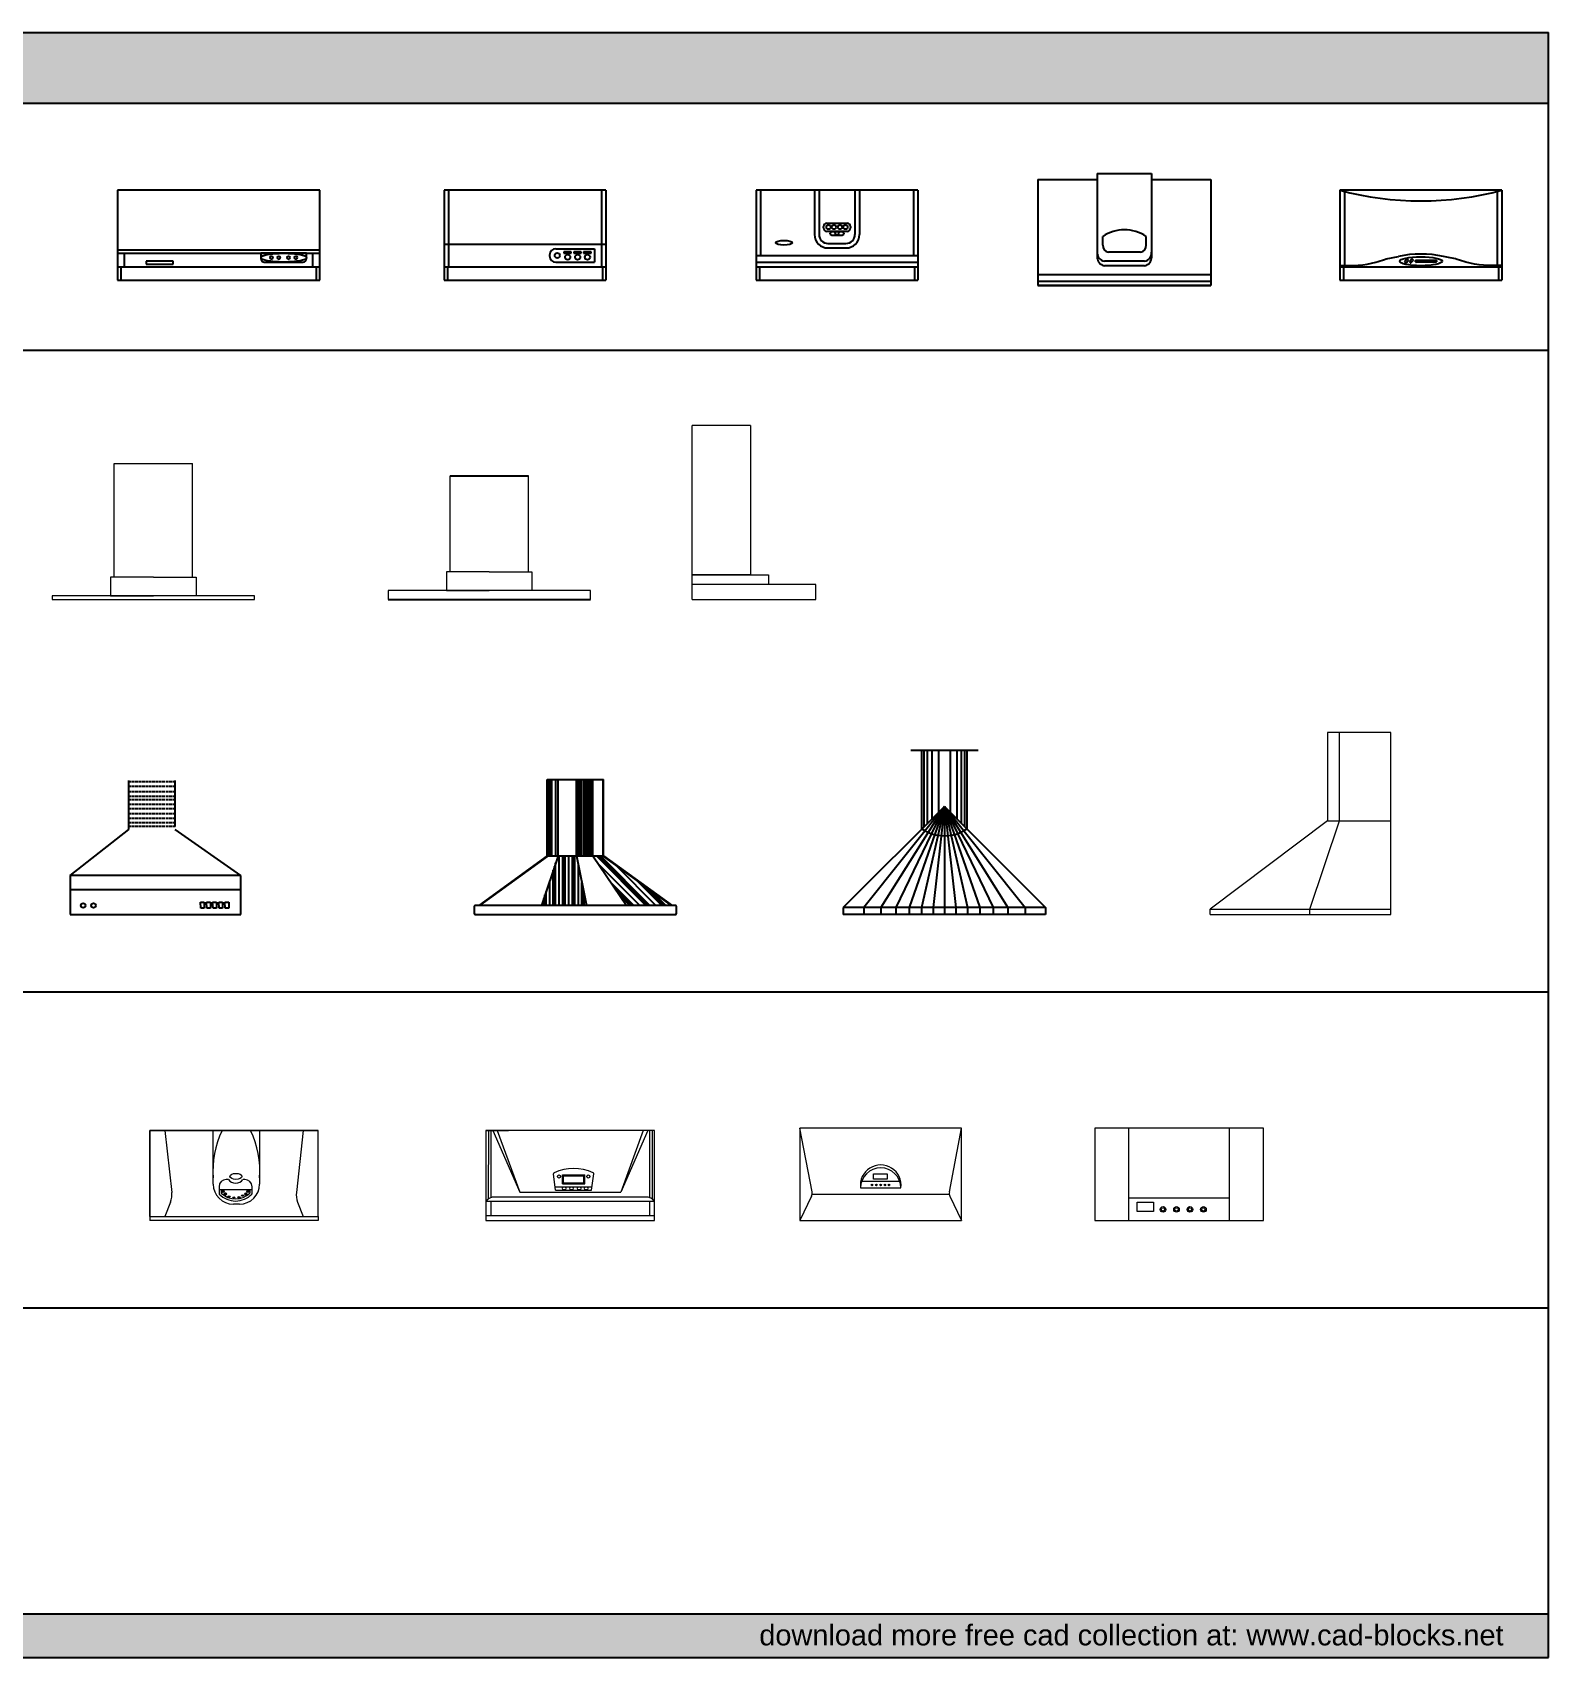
# Model space of a CAD drawing. Header units: millimetres. Extents: x 2424 to 19614, y 10629 to 17856.
# Drawn here: x 12868 to 19614, y 10629 to 17856 of the extents above; entities that cross this region are included whole.
import ezdxf

# ---------------------------------------------------------------- set-up
doc = ezdxf.new("R2010")
doc.units = ezdxf.units.MM
doc.linetypes.add('ACAD_ISO02W100', pattern=[15, 12, -3])
doc.layers.add('www.cad-blocks.net', color=7, linetype='Continuous')
doc.styles.get("Standard").update_dxf_attribs({"font": 'arial.ttf'})

# ---------------------------------------------------------------- blocks, each defined once
blk = doc.blocks.new('A$C41EE7838')
h = blk.add_hatch()
h.set_pattern_fill('PLASTI', color=256, scale=200, angle=90, style=0)
h.set_pattern_definition([(90, (-61771.275, -210520.926), (-50, 3e-15), []), (90, (-61777.525, -210520.926), (-50, 3e-15), []), (90, (-61783.775, -210520.926), (-50, 3e-15), []), (90, (-61802.525, -210520.926), (-50, 3e-15), [])])
h.paths.add_polyline_path([(372.5, 600), (327, 600), (327, 261.5, -0.078172), (326.8, 260), (372.5, 260)])
h = blk.add_hatch()
h.set_pattern_fill('PLASTI', color=256, scale=100, angle=90, style=0)
h.set_pattern_definition([(90, (-61771.275, -210520.926), (-25, 2e-15), []), (90, (-61774.4, -210520.926), (-25, 2e-15), []), (90, (-61777.525, -210520.926), (-25, 2e-15), []), (90, (-61786.9, -210520.926), (-25, 2e-15), [])])
h.paths.add_polyline_path([(527, 600), (454.7, 600), (454.7, 260), (527, 260)])
h = blk.add_hatch()
h.set_pattern_fill('PLASTI', color=256, scale=170, angle=90, style=0)
h.set_pattern_definition([(90, (-61771.275, -210520.926), (-42.5, 3e-15), []), (90, (-61776.588, -210520.926), (-42.5, 3e-15), []), (90, (-61781.9, -210520.926), (-42.5, 3e-15), []), (90, (-61797.838, -210520.926), (-42.5, 3e-15), [])])
h.paths.add_polyline_path([(454.7, 260), (372.5, 260), (298.6, 40), (500, 40)])
h = blk.add_hatch()
h.set_pattern_fill('PLASTI', color=256, scale=200, angle=315, style=0)
h.set_pattern_definition([(315, (-61771.275, -210520.926), (35.355339, 35.355339), []), (315, (-61766.856, -210516.506), (35.355339, 35.355339), []), (315, (-61762.437, -210512.087), (35.355339, 35.355339), []), (315, (-61749.18, -210498.83), (35.355339, 35.355339), [])])
h.paths.add_polyline_path([(677.7, 40), (876.6, 40), (575.1, 257.5, -0.159804), (573.2, 260), (527, 260)])
for p, q in [((325, 260), (325, 600)), ((325, 600), (575, 600)), ((327, 261.5), (327, 600)), ((372.5, 260), (372.5, 600)), ((454.7, 260), (454.7, 600)), ((527, 260), (527, 600)), ((573, 261.5), (573, 600)), ((575, 260), (575, 600)), ((325, 260), (20, 40)), ((324.9, 257.5), (23.4, 40)), ((372.5, 260), (298.6, 40)), ((325, 260), (575, 260)), ((454.7, 260), (500, 40)), ((527, 260), (677.7, 40)), ((575, 260), (880, 40)), ((575.1, 257.5), (876.6, 40)), ((0, 35), (0, 5)), ((895, 40), (5, 40)), ((5, 0), (895, 0)), ((900, 5), (900, 35))]:
    blk.add_line(p, q)
for centre, start, end in [((322, 261.5), 305.80334, 0), ((578, 261.5), 180, 234.19666), ((5, 35), 90, 180), ((5, 5), 180, 270), ((895, 35), 0, 90), ((895, 5), 270, 0)]:
    blk.add_arc(centre, 5, start, end)
blk = doc.blocks.new('A$C50080E37')
at = {"ltscale": 1000}
for p, q in [((300, 730), (600, 730)), ((350, 380), (350, 730)), ((360, 390), (360, 730)), ((375, 405), (375, 730)), ((395, 425), (395, 730)), ((425, 455), (425, 730)), ((475, 730), (475, 455)), ((505, 730), (505, 425)), ((525, 730), (525, 405)), ((540, 730), (540, 390)), ((550, 730), (550, 380)), ((450, 480), (0, 30)), ((450, 480), (91.1, 30)), ((450, 480), (167.2, 30)), ((450, 480), (233.3, 30)), ((450, 480), (292.5, 30)), ((450, 480), (347.3, 30)), ((450, 480), (399.3, 30)), ((450, 480), (450, 30)), ((450, 480), (732.8, 30)), ((450, 480), (666.7, 30)), ((450, 480), (607.5, 30)), ((450, 480), (552.7, 30)), ((450, 480), (500.7, 30)), ((450, 480), (808.9, 30)), ((450, 480), (900, 30)), ((450, 480), (900, 30)), ((0, 30), (0, 0)), ((900, 30), (0, 30)), ((91.1, 30), (91.1, 0)), ((167.2, 30), (167.2, 0)), ((233.3, 30), (233.3, 0)), ((292.5, 30), (292.5, 0)), ((347.3, 30), (347.3, 0)), ((399.3, 30), (399.3, 0)), ((450, 30), (450, 0)), ((450, 30), (450, 0)), ((500.7, 30), (500.7, 0)), ((552.7, 30), (552.7, 0)), ((607.5, 30), (607.5, 0)), ((666.7, 30), (666.7, 0)), ((732.8, 30), (732.8, 0)), ((808.9, 30), (808.9, 0)), ((900, 30), (900, 0)), ((900, 0), (0, 0))]:
    blk.add_line(p, q, dxfattribs=at)
blk.add_arc((450, 532), 182, 236.66762, 303.33238, dxfattribs=at)
blk = doc.blocks.new('A$C4B7723E4')
at = {"ltscale": 1000}
for p, q in [((0, 471), (264, 471)), ((0, 471), (0, 0)), ((264, 497), (506, 497)), ((264, 497), (264, 122.6)), ((506, 497), (506, 122.6)), ((506, 471), (770, 471)), ((770, 471), (770, 0)), ((288.2, 179.1), (288.2, 217.1)), ((481.8, 179.1), (481.8, 217.1)), ((456.3, 147.1), (313.7, 147.1)), ((474.1, 107.1), (295.9, 107.1)), ((474.1, 87.1), (295.9, 87.1)), ((770, 47.1), (0, 47.1)), ((770, 17.1), (0, 17.1)), ((770, 0), (0, 0)), ((0, 0), (770, 0))]:
    blk.add_line(p, q, dxfattribs=at)
for centre, radius, start, end in [((385, 75.9), 171.2, 55.56177, 124.43823), ((302.2, 144.9), 38.3, 176.67079, 260.40238), ((318.8, 177.3), 30.6, 176.67079, 260.40238), ((451.2, 177.3), 30.6, 279.59762, 3.32921), ((467.8, 144.9), 38.3, 279.59762, 3.32921), ((302.2, 124.9), 38.3, 176.67079, 260.40238), ((467.8, 124.9), 38.3, 279.59762, 3.32921)]:
    blk.add_arc(centre, radius, start, end, dxfattribs=at)
blk = doc.blocks.new('A$C2AB310BC')
for p, q in [((261.4, 378.3), (261.4, 595)), ((467, 390.3), (467, 595)), ((0, 172.3), (261.4, 378.3)), ((759.3, 172.3), (467, 378.3)), ((759.3, 172.3), (0, 172.3)), ((0, 172.3), (0, 0)), ((759.3, 0), (759.3, 172.3)), ((0, 111.2), (759.3, 111.2)), ((0, 0), (759.3, 0)), ((579.6, 55), (596.6, 55)), ((581.3, 27.8), (579.6, 55)), ((596.6, 27.8), (581.3, 27.8)), ((596.6, 55), (596.6, 27.8)), ((606.8, 55), (623.8, 55)), ((608.5, 27.8), (606.8, 55)), ((623.8, 27.8), (608.5, 27.8)), ((623.8, 55), (623.8, 27.8)), ((634, 55), (651, 55)), ((635.7, 27.8), (634, 55)), ((651, 27.8), (635.7, 27.8)), ((651, 55), (651, 27.8)), ((661.2, 55), (678.2, 55)), ((662.9, 27.8), (661.2, 55)), ((678.2, 27.8), (662.9, 27.8)), ((678.2, 55), (678.2, 27.8)), ((688.4, 55), (705.4, 55)), ((690.1, 27.8), (688.4, 55)), ((705.4, 27.8), (690.1, 27.8)), ((705.4, 55), (705.4, 27.8))]:
    blk.add_line(p, q)
at = {"linetype": 'ACAD_ISO02W100'}
for p, q in [((467, 589.6), (261.4, 589.6)), ((467, 568.8), (261.4, 568.8)), ((467, 545.8), (261.4, 545.8)), ((467, 525), (261.4, 525)), ((467, 508.9), (261.4, 508.9)), ((467, 488.2), (261.4, 488.2)), ((467, 469.7), (261.4, 469.7)), ((467, 446.7), (261.4, 446.7)), ((467, 425.9), (261.4, 425.9)), ((467, 407.5), (261.4, 407.5)), ((467, 390.3), (261.4, 390.3))]:
    blk.add_line(p, q, dxfattribs=at)
for centre in [(57.8, 39.7), (103.7, 39.7)]:
    blk.add_circle(centre, 10.2)
blk = doc.blocks.new('A$C17E8622A')
for p, q in [((900, 400), (0, 400)), ((0, 400), (0, 0)), ((900, 0), (900, 400)), ((0, 135), (900, 135)), ((0, 120), (900, 120)), ((30, 120), (30, 60)), ((128.2, 84.9), (128.2, 71.9)), ((247.7, 84.9), (128.2, 84.9)), ((247.7, 71.9), (247.7, 84.9)), ((638.5, 120), (638.5, 96.1)), ((841.1, 120), (638.5, 120)), ((653.5, 81.1), (826.1, 81.1)), ((841.1, 96.1), (841.1, 120)), ((870, 60), (870, 120)), ((0, 60), (900, 60)), ((0, 0), (900, 0)), ((15, 60), (15, 0)), ((128.2, 71.9), (247.7, 71.9)), ((885, 0), (885, 60))]:
    blk.add_line(p, q)
for centre in [(685.8, 100.5), (718.3, 100.5), (761.3, 100.5), (793.8, 100.5)]:
    blk.add_circle(centre, 6.43)
for centre, start, end in [((653.5, 96.1), 180, 270), ((826.1, 96.1), 270, 0)]:
    blk.add_arc(centre, 15, start, end)
blk.add_ellipse((739.8, 100.5), major_axis=(101.3, 0), ratio=0.192168)
blk = doc.blocks.new('A$C6FE03728')
for p, q in [((0, 400), (0, 0)), ((720, 400), (0, 400)), ((20, 400), (20, 60)), ((700, 400), (700, 60)), ((720, 400), (720, 0)), ((0, 160), (720, 160)), ((470, 112), (470, 108)), ((498, 140), (670, 140)), ((498, 80), (670, 80)), ((533.1, 126.5), (533.1, 119.8)), ((566.2, 126.5), (533.1, 126.5)), ((533.1, 119.8), (566.2, 119.8)), ((566.2, 119.8), (566.2, 126.5)), ((577.5, 126.5), (577.5, 119.8)), ((610.6, 126.5), (577.5, 126.5)), ((577.5, 119.8), (610.6, 119.8)), ((610.6, 119.8), (610.6, 126.5)), ((621.1, 126.5), (621.1, 119.8)), ((654.2, 126.5), (621.1, 126.5)), ((621.1, 119.8), (654.2, 119.8)), ((654.2, 119.8), (654.2, 126.5)), ((670, 140), (670, 80)), ((0, 60), (720, 60)), ((0, 0), (720, 0)), ((15, 60), (15, 0)), ((705, 60), (705, 0))]:
    blk.add_line(p, q)
for centre, radius in [((503.9, 110.2), 11.4), ((550.2, 102.5), 11.6), ((594.6, 102.5), 11.6), ((638.2, 102.5), 11.6)]:
    blk.add_circle(centre, radius)
for centre, start, end in [((498, 112), 90, 180), ((498, 108), 180, 270)]:
    blk.add_arc(centre, 28, start, end)
blk = doc.blocks.new('A$C47F300AD')
for p, q in [((0, 400), (0, 0)), ((720, 400), (0, 400)), ((20, 400), (20, 65.5)), ((700, 400), (700, 65.5)), ((720, 400), (720, 0)), ((298.2, 93.1), (288.3, 83.2)), ((288.3, 80.3), (291.2, 77.4)), ((294, 77.4), (304, 87.4)), ((304, 90.2), (301.1, 93.1)), ((320, 93.1), (310.1, 83.2)), ((310.1, 80.3), (313, 77.4)), ((315.8, 77.4), (325.8, 87.4)), ((325.8, 90.2), (322.9, 93.1)), ((336.3, 82), (336.3, 87.1)), ((338.3, 89.1), (427.1, 89.1)), ((427.1, 80), (338.3, 80)), ((429.1, 87.1), (429.1, 82)), ((0, 60), (720, 60)), ((15, 60), (15, 0)), ((705, 60), (705, 0)), ((0, 0), (720, 0))]:
    blk.add_line(p, q)
for centre, radius, start, end in [((360, 1744), 1391.4, 255.005, 284.995), ((360, -378), 494.4, 78.33017, 101.66983), ((289.7, 81.8), 2, 135.02077, 225.02077), ((292.6, 78.9), 2, 225.02077, 315.02077), ((299.6, 91.7), 2, 45.02077, 135.02077), ((302.5, 88.8), 2, 315.02077, 45.02077), ((311.5, 81.8), 2, 135.02077, 225.02077), ((314.4, 78.9), 2, 225.02077, 315.02077), ((321.5, 91.7), 2, 45.02077, 135.02077), ((324.4, 88.8), 2, 315.02077, 45.02077), ((338.3, 87.1), 2, 90, 180), ((338.3, 82), 2, 180, 270), ((427.1, 87.1), 2, 0, 90), ((427.1, 82), 2, 270, 0)]:
    blk.add_arc(centre, radius, start, end)
blk.add_ellipse((360, 84.6), major_axis=(94.6, 0), ratio=0.211331)
for points in [[(0, 65), (160, 80.2), (198.4, 92.5), (260, 106.2)], [(720, 65), (560, 80.2), (521.6, 92.5), (460, 106.2)]]:
    blk.add_spline(points, degree=3)
blk = doc.blocks.new('A$C30A0283C')
for p, q in [((720, 400), (0, 400)), ((0, 400), (0, 0)), ((20, 400), (20, 110)), ((260, 400), (260, 203.4)), ((280, 400), (280, 203.4)), ((440, 400), (440, 203.4)), ((460, 400), (460, 203.4)), ((700, 400), (700, 110)), ((720, 400), (720, 0)), ((299.7, 232.5), (299.7, 239.2)), ((314.7, 254.2), (405.3, 254.2)), ((405.3, 217.5), (314.7, 217.5)), ((337.3, 217.5), (382.7, 217.5)), ((420.3, 239.2), (420.3, 232.5)), ((320, 163.4), (400, 163.4)), ((329.8, 206.7), (329.8, 210)), ((382.7, 199.2), (337.3, 199.2)), ((390.2, 210), (390.2, 206.7)), ((0, 110), (720, 110)), ((0, 80), (720, 80)), ((320, 143.4), (400, 143.4)), ((0, 60), (720, 60)), ((15, 60), (15, 0)), ((705, 60), (705, 0)), ((0, 0), (720, 0))]:
    blk.add_line(p, q)
for centre, radius in [((322.2, 236.3), 9.56), ((346.6, 236.3), 9.56), ((360, 209.6), 7.74), ((373.4, 236.3), 9.56), ((397.8, 236.3), 9.56)]:
    blk.add_circle(centre, radius)
for centre, radius, start, end in [((314.7, 239.2), 15, 90, 180), ((314.7, 232.5), 15, 180, 270), ((337.3, 210), 7.5, 90, 180), ((382.7, 210), 7.5, 0, 90), ((405.3, 239.2), 15, 0, 90), ((405.3, 232.5), 15, 270, 0), ((320, 203.4), 60, 180, 270), ((320, 203.4), 40, 180, 270), ((337.3, 206.7), 7.5, 180, 270), ((382.7, 206.7), 7.5, 270, 0), ((400, 203.4), 40, 270, 0), ((400, 203.4), 60, 270, 0)]:
    blk.add_arc(centre, radius, start, end)
blk.add_ellipse((124.1, 166.8), major_axis=(37.4, 0), ratio=0.273995)
blk = doc.blocks.new('A$C49354B89')
at = {"lineweight": 5}
for p, q in [((720.1, 519.8), (720.1, 1012.1)), ((653.2, 519.8), (0, 30)), ((555, 30), (720.1, 519.8)), ((0, 0), (0, 30)), ((0, 30), (1005, 30)), ((555, 0), (555, 30))]:
    blk.add_line(p, q, dxfattribs=at)
blk.add_lwpolyline([(0, 0), (1005, 0), (1005, 1012.1), (653.2, 1012.1), (653.2, 519.8), (1005, 519.8)], dxfattribs=at)
blk = doc.blocks.new('A$C28467C81')
at = {"lineweight": 5}
for p, q in [((275.4, 99.9), (275.4, 604.5)), ((275.4, 604.5), (624.6, 604.5)), ((624.6, 99.9), (624.6, 604.5)), ((260, 99.9), (260, 16.5)), ((450, 99.9), (260, 99.9)), ((450, 99.9), (640, 99.9)), ((640, 99.9), (640, 16.5)), ((0, 16.5), (0, 0)), ((900, 16.5), (0, 16.5)), ((0, 0), (900, 0)), ((260, 16.5), (450, 16.5)), ((640, 16.5), (450, 16.5)), ((900, 0), (900, 16.5))]:
    blk.add_line(p, q, dxfattribs=at)
blk = doc.blocks.new('A$C51E76D26')
for p, q in [((275.4, 550), (624.6, 550)), ((0, 0), (900, 0))]:
    blk.add_line(p, q)
at = {"lineweight": 5}
for p, q in [((275.4, 123.2), (275.4, 550)), ((624.6, 123.2), (624.6, 550))]:
    blk.add_line(p, q, dxfattribs=at)
for points in [[(450, 123.2), (260, 123.2), (260, 39.8), (450, 39.8)], [(450, 123.2), (640, 123.2), (640, 39.8), (450, 39.8)]]:
    blk.add_lwpolyline(points, dxfattribs=at)
blk.add_lwpolyline([(0, 0), (900, 0), (900, 39.8), (0, 39.8)], close=True, dxfattribs=at)
blk = doc.blocks.new('A$C5688248A')
at = {"lineweight": 5}
for p, q in [((0, 0), (0, 773.6)), ((258.4, 773.6), (0, 773.6)), ((258.4, 773.6), (258.4, 109.9)), ((258.4, 109.9), (0, 109.9)), ((550, 66.6), (0, 66.6)), ((0, 0), (550, 0)), ((550, 0), (550, 66.6))]:
    blk.add_line(p, q, dxfattribs=at)
blk.add_lwpolyline([(0, 109.9), (338.4, 109.9), (338.4, 66.6), (0, 66.6)], close=True, dxfattribs=at)
blk = doc.blocks.new('A$C62706AAE')
at = {"lineweight": 5}
for p, q in [((0, 16.9), (0, 400)), ((0, 400), (0, 16.9)), ((0, 16.9), (0, 400)), ((750, 400), (0, 400)), ((0, 400), (750, 400)), ((67.3, 400), (97.4, 124.7)), ((281.8, 400), (488.9, 400)), ((281.8, 162.1), (281.8, 400)), ((488.9, 400), (488.9, 162.1)), ((682.7, 400), (652.6, 124.7)), ((750, 16.9), (750, 400)), ((308.2, 149.6), (308.2, 126.2)), ((350.1, 182), (340.6, 182)), ((422.9, 182), (414.8, 182)), ((455.3, 126.2), (455.3, 149.6)), ((92.3, 81.7), (67.6, 16.9)), ((308.2, 137.9), (455.3, 137.9)), ((317.2, 137.9), (317.2, 126.2)), ((326.5, 131.8), (322, 128.4)), ((322, 128.4), (325.2, 125)), ((324.1, 134.1), (326.5, 131.8)), ((326.5, 132.2), (325.2, 134.5)), ((325.2, 125), (326.2, 131.3)), ((326.2, 131.3), (329.2, 126.7)), ((331.1, 132.2), (326.5, 132.2)), ((326.9, 131.3), (331.1, 132.2)), ((329.2, 126.7), (326.9, 131.3)), ((336.5, 119.7), (332, 116.2)), ((332, 116.2), (335.2, 112.8)), ((334.1, 122), (336.5, 119.7)), ((336.5, 120.1), (335.2, 122.4)), ((335.2, 112.8), (336.3, 119.2)), ((336.3, 119.2), (339.2, 114.5)), ((341.1, 120.1), (336.5, 120.1)), ((336.9, 119.2), (341.1, 120.1)), ((339.2, 114.5), (336.9, 119.2)), ((426.6, 119.2), (422.4, 120.1)), ((422.4, 120.1), (427.1, 120.1)), ((427.3, 119.2), (424.3, 114.5)), ((424.3, 114.5), (426.6, 119.2)), ((427.1, 120.1), (428.3, 122.4)), ((429.4, 122), (427.1, 119.7)), ((427.1, 119.7), (431.5, 116.2)), ((428.3, 112.8), (427.3, 119.2)), ((431.5, 116.2), (428.3, 112.8)), ((432.4, 132.2), (437.1, 132.2)), ((436.6, 131.3), (432.4, 132.2)), ((434.3, 126.7), (436.6, 131.3)), ((437.3, 131.3), (434.3, 126.7)), ((437.1, 132.2), (438.3, 134.5)), ((439.4, 134.1), (437.1, 131.8)), ((437.1, 131.8), (441.5, 128.4)), ((438.3, 125), (437.3, 131.3)), ((441.5, 128.4), (438.3, 125)), ((446.3, 126.2), (446.3, 137.9)), ((657.7, 81.7), (682.4, 16.9)), ((0, 16.9), (0, 0)), ((0, 16.9), (750, 16.9)), ((750, 0), (0, 0)), ((398.9, 72.1), (371.8, 72.1)), ((750, 16.9), (750, 0))]:
    blk.add_line(p, q, dxfattribs=at)
for centre in [(326.3, 129.8), (336.3, 117.7), (427.2, 117.7), (437.2, 129.8)]:
    blk.add_circle(centre, 4.82, dxfattribs=at)
for centre, radius, start, end in [((694.3, 219.8), 413.6, 154.1746, 184.28847), ((76.4, 219.8), 413.6, 355.71153, 25.8254), ((371.8, 162.1), 90, 180, 270), ((340.6, 149.6), 32.4, 90, 180), ((382.4, 205.8), 40.2, 216.39653, 323.60347), ((398.9, 162.1), 90, 270, 0), ((422.9, 149.6), 32.4, 0, 90), ((8.1, 113.7), 90, 339.21355, 7.02509), ((340.6, 126.2), 32.4, 180, 195.64661), ((381.8, 186.9), 100.4, 223.8236, 316.04853), ((340.6, 126.2), 23.4, 180, 190.39341), ((381.8, 186.9), 91.4, 225.33357, 314.54812), ((422.9, 126.2), 23.4, 349.2766, 0), ((422.9, 126.2), 32.4, 344.0567, 0), ((741.9, 113.7), 90, 172.97491, 200.78645)]:
    blk.add_arc(centre, radius, start, end, dxfattribs=at)
for centre, major_axis, ratio in [((383.6, 196), (26.7, 0), 0.499629), ((352.5, 106.2), (5.03, 0), 0.642843), ((374, 101.6), (5.03, 0), 0.642843), ((397.4, 103), (5.03, 0), 0.642843), ((413.2, 110.5), (5.03, 0), 0.642843)]:
    blk.add_ellipse(centre, major_axis=major_axis, ratio=ratio, dxfattribs=at)
blk = doc.blocks.new('A$C0935173E')
at = {"lineweight": 5}
for p, q in [((0, 400), (0, 0)), ((750, 400), (0, 400)), ((0, 400), (100, 400)), ((10.8, 400), (10.4, 95.9)), ((20.9, 400), (20.9, 101.7)), ((30, 400), (50, 400)), ((30, 400), (150, 125.1)), ((100, 400), (30, 400)), ((50, 400), (150, 125.1)), ((700, 400), (600, 125.1)), ((720, 400), (600, 125.1)), ((729.1, 101.7), (729.1, 400)), ((739.2, 400), (739.6, 95.9)), ((750, 0), (750, 400)), ((310, 135.1), (300, 206.8)), ((307.9, 150.1), (472.1, 150.1)), ((340, 162.7), (340, 202.7)), ((340, 202.7), (440, 202.7)), ((340, 197.7), (440, 197.7)), ((340, 167.7), (440, 167.7)), ((340, 162.7), (440, 162.7)), ((351.7, 147.6), (343.9, 147.6)), ((345, 162.7), (345, 202.7)), ((385, 147.6), (377.2, 147.6)), ((418.1, 147.6), (410.3, 147.6)), ((435, 162.7), (435, 202.7)), ((440, 162.7), (440, 202.7)), ((449.4, 147.6), (441.6, 147.6)), ((470, 135.1), (480, 206.8)), ((750, 0), (750, 150)), ((750, 84), (0, 84)), ((20.9, 84), (20.9, 20)), ((710.6, 104), (39.4, 104)), ((150, 125.1), (600, 125.1)), ((310, 135.1), (470, 135.1)), ((338.9, 142.6), (338.9, 142.4)), ((343.9, 137.4), (351.7, 137.4)), ((356.7, 142.4), (356.7, 142.6)), ((372.2, 142.6), (372.2, 142.4)), ((377.2, 137.4), (385, 137.4)), ((390, 142.4), (390, 142.6)), ((405.3, 142.6), (405.3, 142.4)), ((410.3, 137.4), (418.1, 137.4)), ((423.1, 142.4), (423.1, 142.6)), ((436.6, 142.6), (436.6, 142.4)), ((441.6, 137.4), (449.4, 137.4)), ((454.4, 142.4), (454.4, 142.6)), ((729.1, 20), (729.1, 84)), ((750, 20), (0, 20)), ((0, 0), (750, 0))]:
    blk.add_line(p, q, dxfattribs=at)
for centre in [(324.7, 195.5), (455.3, 195.5)]:
    blk.add_circle(centre, 7.03, dxfattribs=at)
for centre, radius, start, end in [((390, 20), 210.9, 65.61631, 114.38369), ((305, 207.5), 5, 114.38369, 187.89974), ((343.9, 142.6), 5, 90, 180), ((351.7, 142.6), 5, 0, 90), ((377.2, 142.6), 5, 90, 180), ((385, 142.6), 5, 0, 90), ((410.3, 142.6), 5, 90, 180), ((418.1, 142.6), 5, 0, 90), ((441.6, 142.6), 5, 90, 180), ((449.4, 142.6), 5, 0, 90), ((475, 207.5), 5, 352.10026, 65.61631), ((35.2, 63.5), 40.7, 84.08577, 149.76087), ((343.9, 142.4), 5, 180, 270), ((351.7, 142.4), 5, 270, 0), ((377.2, 142.4), 5, 180, 270), ((385, 142.4), 5, 270, 0), ((410.3, 142.4), 5, 180, 270), ((418.1, 142.4), 5, 270, 0), ((441.6, 142.4), 5, 180, 270), ((449.4, 142.4), 5, 270, 0), ((714.8, 63.5), 40.7, 30.23913, 95.91423)]:
    blk.add_arc(centre, radius, start, end, dxfattribs=at)
blk = doc.blocks.new('A$C7C1B55CC')
at = {"lineweight": 5}
for p, q in [((720, 410), (0, 410)), ((54.6, 126.8), (0, 410)), ((0, 410), (0, 0)), ((665.4, 126.8), (720, 410)), ((720, 0), (720, 410)), ((270, 145), (450, 145)), ((275.5, 175), (444.5, 175)), ((327.7, 183.6), (327.7, 207.6)), ((327.7, 207.6), (388.8, 207.6)), ((388.8, 183.6), (327.7, 183.6)), ((388.8, 207.6), (388.8, 183.6)), ((52.1, 108.1), (0, 0)), ((54.8, 117), (665.2, 117)), ((270, 117), (450, 117)), ((667.9, 108.1), (720, 0)), ((0, 0), (720, 0))]:
    blk.add_line(p, q, dxfattribs=at)
for centre in [(321, 157.9), (340.8, 157.9), (359.6, 157.9), (378.5, 157.9), (396.9, 157.9)]:
    blk.add_circle(centre, 3.32, dxfattribs=at)
for centre, radius, start, end in [((360, 156.3), 90.7, 352.87868, 187.12132), ((360, 143.9), 90, 0.7072, 179.2928), ((25.1, 121.1), 30, 334.24817, 10.90832), ((694.9, 121.1), 30, 169.09168, 205.75183)]:
    blk.add_arc(centre, radius, start, end, dxfattribs=at)
blk = doc.blocks.new('A$C0B9F2A7C')
at = {"lineweight": 5}
for p, q in [((750, 410), (0, 410)), ((0, 410), (0, 0)), ((150, 410), (150, 0)), ((600, 0), (600, 410)), ((750, 0), (750, 410)), ((150, 100), (600, 100)), ((188.1, 39.3), (188.1, 82)), ((188.1, 82), (261.9, 82)), ((261.9, 82), (261.9, 39.3)), ((261.9, 39.3), (188.1, 39.3)), ((0, 0), (750, 0))]:
    blk.add_line(p, q, dxfattribs=at)
for centre, radius in [((303.5, 49.3), 12.5), ((303.5, 49.3), 7.5), ((363.5, 49.3), 12.5), ((363.5, 49.3), 7.5), ((423.5, 49.3), 12.5), ((423.5, 49.3), 7.5), ((483.5, 49.3), 12.5), ((483.5, 49.3), 7.5)]:
    blk.add_circle(centre, radius, dxfattribs=at)
blk = doc.blocks.new('FORMAT')
at = {"layer": 'www.cad-blocks.net', "true_color": 0x546d8e}
h = blk.add_hatch(color=155, dxfattribs=at)
h.set_gradient(color1=(68, 68, 68), color2=(84, 109, 142), tint=1)
h.paths.add_polyline_path([(3542.6, 17856.5), (3542.6, 17542.1), (19614.2, 17542.1), (19614.2, 17856.5)])
h = blk.add_hatch(color=155, dxfattribs=at)
h.set_gradient(color1=(68, 68, 68), color2=(84, 109, 142), tint=1)
h.paths.add_polyline_path([(3542.6, 10822.9), (3542.6, 10629.1), (19614.2, 10629.1), (19614.2, 10822.9)])
at = {"layer": 'www.cad-blocks.net', "color": 155, "true_color": 0x546d8e}
for p, q in [((3542.6, 17856.5), (19614.2, 17856.5)), ((19614.2, 10629.1), (19614.2, 17856.5)), ((3542.6, 17542.1), (19614.2, 17542.1)), ((3542.6, 17542.1), (19614.2, 17542.1)), ((3542.6, 17542.1), (19614.2, 17542.1)), ((3542.6, 16443.4), (19614.2, 16443.4)), ((3542.6, 13589.9), (19614.2, 13589.9)), ((3542.6, 12184.2), (19614.2, 12184.2)), ((3542.6, 10822.9), (19614.2, 10822.9)), ((3542.6, 10822.9), (19614.2, 10822.9)), ((3542.6, 10822.9), (19614.2, 10822.9)), ((3542.6, 10629.1), (19614.2, 10629.1))]:
    blk.add_line(p, q, dxfattribs=at)
at = {"layer": 'www.cad-blocks.net', "insert": (16102.3, 10775.1), "char_height": 92.138, "attachment_point": 1}
blk.add_mtext_dynamic_manual_height_columns('{\\C255;\\c16777215;download more free cad collection at: www.cad-blocks.net}', width=45138.163, gutter_width=12.5, heights=[0], dxfattribs=at)

msp = doc.modelspace()

# ---------------------------------------------------------------- block references
for name, p in [('A$C4B7723E4', (17342.3, 16731.9)), ('A$C17E8622A', (13246.4, 16754.6)), ('A$C6FE03728', (14699.5, 16754.6)), ('A$C30A0283C', (16088.1, 16754.6)), ('A$C47F300AD', (18686.3, 16754.6)), ('A$C5688248A', (15804.4, 15334.3)), ('A$C28467C81', (12956.1, 15334.3)), ('A$C51E76D26', (14450.8, 15334.3)), ('A$C50080E37', (16476.2, 13934.1)), ('A$C2AB310BC', (13035.9, 13934.1)), ('A$C41EE7838', (14834.2, 13934.1)), ('A$C62706AAE', (13390.2, 12572.9)), ('A$C0935173E', (14886.2, 12572.9)), ('A$C7C1B55CC', (16282.7, 12572.9)), ('A$C0B9F2A7C', (17595.3, 12572.9))]:
    msp.add_blockref(name, p)
at = {"xscale": 0.8, "yscale": 0.8, "zscale": 0.8}
msp.add_blockref('A$C49354B89', (18108.2, 13934.1), dxfattribs=at)
at = {"layer": 'www.cad-blocks.net'}
msp.add_blockref('FORMAT', (0, 0), dxfattribs=at)

doc.saveas('drawing.dxf')
